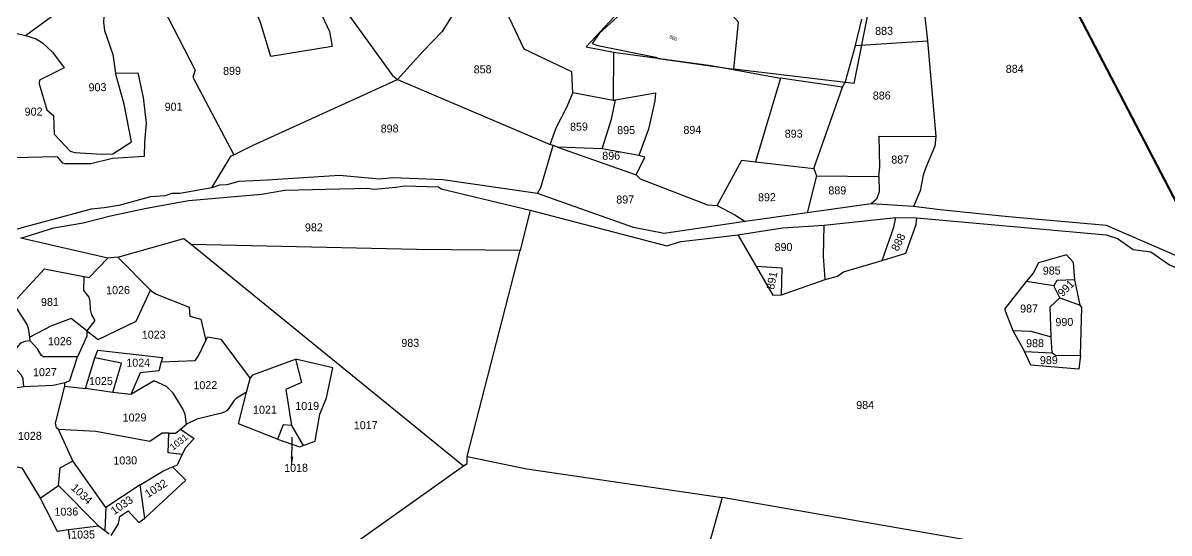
# Model space of a CAD drawing. Header units: metres. Extents: x 257898 to 399530132, y -350263786 to 2185288.
# Drawn here: x 261041 to 262360, y 2178719 to 2179306 of the extents above; entities that cross this region are included whole.
import ezdxf

# ---------------------------------------------------------------- set-up
doc = ezdxf.new("R2010")
doc.units = ezdxf.units.M
for name, color, linetype in [('POLY_PARCEL', 6, 'Continuous'), ('POLY_ROAD', 30, 'Continuous'), ('SYM_ARROW', 1, 'Continuous'), ('TEXT_MAPOUT', 7, 'Continuous'), ('TEXT_PARCEL', 7, 'Continuous'), ('V_BOUND_LINE', 7, 'Continuous')]:
    doc.layers.add(name, color=color, linetype=linetype)
doc.styles.get("Standard").update_dxf_attribs({"font": 'simplex.shx'})
doc.styles.add('TEXT_MAP', font='KRDEV050.TTF', dxfattribs={"height": 1.8})
doc.dimstyles.get("Standard").update_dxf_attribs({"dimtxt": 0.18, "dimasz": 0.18, "dimexe": 0.18, "dimexo": 0.0625, "dimgap": 0.09, "dimtad": 0, "dimtih": 1, "dimtoh": 1, "dimdec": 4, "dimzin": 0, "dimdsep": 46, "dimtxsty": 'Standard', "dimcen": 0.09, "dimadec": 0, "dimazin": 0, "dimtfac": 1, "dimtdec": 4, "dimtofl": 0, "dimtmove": 0, "dimatfit": 3, "dimfxl": 1, "dimtolj": 1, "dimtzin": 0, "dimarcsym": 0})

# ---------------------------------------------------------------- blocks, each defined once
blk = doc.blocks.new('H')
at = {"layer": 'POLY_PARCEL'}
for points in [[(544.87, 1161.5), (583.69, 1177.18), (570.08, 1148.01)], [(544.87, 1161.5), (526.57, 1153.13), (525.8, 1152.54)], [(550.84, 1145.35), (544.87, 1161.5)], [(525.8, 1152.54), (495.72, 1140.77)], [(535.14, 1135.03), (525.8, 1152.54)], [(533.76, 1121.66), (554.79, 1136.44), (554.83, 1137.18), (558.18, 1140.49), (560.05, 1141.7), (563.28, 1144.56), (565.51, 1147.35)], [(550.84, 1145.35), (551.08, 1144.65), (535.87, 1135.93), (535.14, 1135.03)], [(565.51, 1147.35), (550.84, 1145.35)], [(570.08, 1148.01), (565.51, 1147.35)], [(570.08, 1148.01), (571.3, 1148.17), (578.05, 1120.3)], [(495.72, 1140.77), (483.13, 1135.92), (455.96, 1119.03), (462.09, 1108.97), (458.47, 1105.75), (454.37, 1103.46), (452.74, 1102.05), (460.28, 1092.33), (456.97, 1089.6), (455.47, 1088.9), (450.54, 1085.24), (453.44, 1079.84)], [(495.72, 1140.77), (498.8, 1135.49), (508.32, 1140.11), (511.06, 1139.14), (518.5, 1132.8), (524.94, 1127.96)], [(524.94, 1127.96), (535.14, 1135.03)], [(533.76, 1121.66), (524.94, 1127.96)], [(568.46, 1103.01), (557.5, 1121.47), (547.95, 1122.77), (534.36, 1121.24), (533.76, 1121.66)], [(578.05, 1120.3), (571.76, 1115.83), (567.66, 1117.46), (571.95, 1103.17), (568.46, 1103.01)], [(584.29, 1094.45), (578.05, 1120.3)], [(500.51, 1096.73), (509.5, 1099.56), (522.35, 1085.56), (532.17, 1092.77), (535.41, 1091.36), (559.5, 1102.6)], [(568.46, 1103.01), (559.5, 1102.6)], [(559.5, 1102.6), (560.74, 1099.55)], [(560.74, 1099.55), (569.59, 1101.04)], [(560.74, 1099.55), (562.86, 1094.37)], [(569.59, 1101.04), (568.46, 1103.01)], [(576.75, 1088.61), (569.59, 1101.04)], [(499.05, 1092.85), (496.1, 1095.76), (495.48, 1095.98), (494.64, 1095.98), (486.75, 1094.3), (481.99, 1093.51), (479.52, 1092.59), (478.07, 1091.84), (476.7, 1090.78), (476.17, 1090.96), (474.46, 1092.06), (469.09, 1090.25), (456.27, 1083.25), (454.46, 1081.31), (453.44, 1079.84)], [(500.51, 1096.73), (500.9, 1094.13), (501.43, 1089.77), (502.53, 1087.04), (502.89, 1084.97), (502.62, 1083.34), (502, 1081.84), (500.73, 1080.43), (498.52, 1078.49), (492.3, 1074.19)], [(492.3, 1074.19), (494.77, 1081.5), (499.05, 1092.85)], [(499.05, 1092.85), (500.51, 1096.73)], [(552.51, 1080.89), (550.88, 1083.59), (554.19, 1086.85), (562.86, 1094.37)], [(562.86, 1094.37), (565.83, 1087.1), (552.51, 1080.89)], [(576.75, 1088.61), (584.29, 1094.45)], [(589.42, 1074.14), (584.29, 1094.45)], [(573.29, 1085.83), (576.75, 1088.61)], [(453.44, 1079.84), (471.16, 1085.7), (475.14, 1064.61), (477.12, 1062.76), (477.7, 1062.06)], [(552.51, 1080.89), (557.66, 1073.26), (573.29, 1085.83)], [(573.29, 1085.83), (577.9, 1079.12), (579.61, 1074.29), (580.93, 1073.07), (582.93, 1069.95), (589.42, 1074.14)], [(490.58, 1072.56), (492.3, 1074.19)], [(589.42, 1074.14), (599.53, 1032.27), (540.54, 1012.74)], [(477.7, 1062.06), (477.96, 1061.09), (477.83, 1059.46), (477.04, 1055.85), (484.57, 1053.96), (498.52, 1040.37), (499.14, 1058.75), (490.58, 1072.56)], [(490.58, 1072.56), (477.7, 1062.06)]]:
    blk.add_lwpolyline(points, dxfattribs=at)
blk.add_lwpolyline([(540.54, 1012.74), (532.42, 1035.78), (524.13, 1039.2), (523.64, 1038.08), (522.18, 1036.81), (513.12, 1032.91), (504.58, 1036.32), (504, 1034.61), (499.61, 1030.42), (486.38, 1035), (484.58, 1035.44), (469.9, 999.95), (468.88, 993.85), (471.85, 994.2), (501.49, 1001.26), (503.06, 1001.36)], close=True, dxfattribs=at)
at = {"layer": 'TEXT_MAPOUT', "style": 'TEXT_MAP'}
blk.add_text('861iS', height=2.5, rotation=12.28524, dxfattribs=at).set_placement((517.35, 1045.99))
at = {"layer": 'TEXT_PARCEL', "style": 'TEXT_MAP'}
for s, p in [('869', (558.13, 1156.87)), ('868', (536.68, 1144.05)), ('867', (519.53, 1137.99)), ('870', (541.22, 1131.03)), ('871', (562.4, 1128.07)), ('866', (504.67, 1110.03)), ('873', (562.16, 1100.64)), ('872', (574.21, 1100.63)), ('875', (558.36, 1085.99)), ('874', (567.46, 1088.73)), ('864', (480.99, 1079.59)), ('865', (496.31, 1081.79)), ('876', (580.1, 1079.29)), ('863', (487.33, 1057.97)), ('860', (503.45, 1013.21))]:
    blk.add_text(s, height=1.8, dxfattribs=at).set_placement(p)
blk = doc.blocks.new('TEXTARROW')
blk.add_leader([(0, 0), (8.64, 0)], dimstyle='Standard', override={"dimtxt": 2.5, "dimasz": 2.5, "dimexe": 1.25, "dimexo": 0.625, "dimgap": 0.625, "dimtad": 1, "dimtih": 0, "dimtoh": 0, "dimzin": 8, "dimcen": 2.5, "dimtofl": 1})
blk = doc.blocks.new('O')
at = {"layer": 'POLY_PARCEL'}
for points in [[(544.05, 510.43), (544.8, 507.3), (547.66, 500.07), (549.28, 495.28), (551.96, 489.34), (552.51, 485.97), (538.72, 483.84), (536.46, 491.54), (535.36, 494.25), (530.4, 503.81), (529.12, 505.55)], [(544.05, 510.43), (548.43, 504.19), (566.02, 479.26), (567.13, 478.33)], [(586.29, 503.12), (577.28, 489.02), (572.88, 484.61), (567.13, 478.33)], [(606.56, 474.93), (606.35, 479.64), (595.69, 484.87), (587.33, 503.26)], [(623.45, 500.71), (617.11, 492.99), (609.66, 485.23), (615.81, 483.91)], [(483.56, 489.19), (496.53, 498.52)], [(496.53, 498.52), (501.26, 497.24), (501.37, 494.42), (501.19, 491.99), (501.37, 490.16), (503.14, 484.71), (503.76, 480.53)], [(513.32, 497.75), (521.66, 481.01), (521.1, 479.4), (530.09, 461.87)], [(477.03, 490.9), (483.56, 489.19)], [(670.26, 484.83), (671.75, 490.71)], [(685.87, 491.71), (686.42, 485.66)], [(483.56, 489.19), (485.95, 488.46), (487.38, 487.54), (489.62, 485.38), (492.23, 481.82), (486.58, 479.15), (486.5, 478.32), (488.15, 472.49), (489.66, 471.17), (489.8, 466.95), (493.36, 463.08), (494.39, 462.78), (500.41, 462.31), (502.92, 462.42), (507.18, 465.06), (505.56, 473.55), (503.76, 480.53)], [(667.18, 475.45), (667.9, 476.73), (670.26, 484.83)], [(670.26, 484.83), (686.42, 485.66)], [(686.42, 485.66), (688.07, 464.13)], [(615.81, 483.91), (615.56, 473.11)], [(615.81, 483.91), (637.7, 480.66), (653.29, 477.67)], [(503.76, 480.53), (508.72, 480.53), (509.9, 474.98), (510.48, 469.18), (510.04, 464.89), (509.97, 461.71), (502.85, 461.31), (497.93, 460.17), (492.17, 460.24), (491.66, 460.39), (490.54, 461.76), (489.99, 461.83), (480.76, 461.71)], [(530.09, 461.87), (534.34, 463.92), (567.13, 478.33)], [(567.13, 478.33), (601.3, 463.38)], [(653.29, 477.67), (647.47, 458.94)], [(667.18, 475.45), (653.29, 477.67)], [(601.3, 463.38), (602.69, 467.09), (605.19, 471.88), (606.56, 474.93)], [(615.56, 473.11), (606.56, 474.93)], [(616.13, 473.2), (625.1, 474.67), (624.96, 472.92), (623.43, 466.57), (621.25, 460.64)], [(660.53, 457.27), (667.18, 475.45)], [(612.96, 462.21), (615.14, 468.91), (616.13, 473.2)], [(615.56, 473.11), (616.13, 473.2)], [(675.16, 455.3), (675.41, 457.45), (675.34, 464.37), (688.07, 464.13)], [(688.07, 464.13), (687.82, 461.95), (685.71, 457.21), (685.14, 455.51), (684.42, 451.94), (682.88, 448.45)], [(525.07, 454.5), (529.54, 461.61), (530.09, 461.87)], [(598.33, 452.32), (599.11, 453.7), (601.94, 463.13)], [(601.94, 463.13), (601.3, 463.38)], [(602.93, 462.74), (601.94, 463.13)], [(602.93, 462.74), (620.57, 456.32)], [(612.96, 462.21), (602.93, 462.74)], [(621.25, 460.64), (612.96, 462.21)], [(620.57, 456.32), (622.57, 460.21), (621.25, 460.64)], [(638.69, 449.16), (644.4, 459.33), (647.47, 458.94)], [(647.47, 458.94), (660.53, 457.27)], [(620.57, 456.32), (621.47, 455.37), (636.55, 449.34), (638.69, 449.16)], [(660.53, 457.27), (661.12, 455.63)], [(661.12, 455.63), (658.89, 447.28)], [(661.12, 455.63), (675.16, 455.3)], [(675.16, 455.3), (675.16, 451.84), (674.59, 450.2), (673.31, 449.14)], [(596.65, 448.64), (594.27, 439.61)], [(638.69, 449.16), (642.69, 447.01), (644.99, 445.48)], [(675.65, 436.4), (678.36, 443.85), (678.84, 446.03)], [(501.54, 438.96), (482.04, 443.68)], [(662.8, 432.26), (662.46, 437.48), (662.75, 444.48)], [(675.65, 436.4), (681.05, 437.94), (683.4, 444.42), (683.57, 445.91)], [(503.79, 439.17), (518.69, 443.19), (520.34, 441.82)], [(594.27, 439.61), (570.99, 440.05), (520.34, 441.82)], [(520.34, 441.82), (581, 391.29)], [(643.3, 442.53), (647.32, 435.38)], [(496.11, 434.89), (497.29, 434.65), (501.54, 438.96)], [(503.79, 439.17), (501.54, 438.96)], [(511.03, 431.62), (503.79, 439.17)], [(581.81, 393.43), (594.27, 439.61)], [(480.14, 429.11), (487.27, 436.72), (496.11, 434.89)], [(662.8, 432.26), (665.56, 432.95), (666.94, 433.93), (675.65, 436.4)], [(718.96, 431.53), (718.71, 435.42), (717.11, 437.15), (710.85, 435.47), (709.58, 433.11), (707.99, 431.28)], [(496.11, 434.89), (495.99, 431.69), (497.15, 430.18), (497.36, 429.23), (497.4, 427.41), (497.68, 426.25), (498.42, 424.95), (496.59, 422.63)], [(652.94, 428.94), (653.17, 434.96), (647.32, 435.38)], [(647.32, 435.38), (650.98, 428.88), (652.94, 428.94)], [(496.59, 422.63), (499.15, 420.67), (507.73, 424.7), (511.03, 431.62)], [(511.03, 431.62), (512.14, 430.77), (519.66, 427.68), (519.8, 425.65), (522.29, 424.95), (523.34, 420.19)], [(652.94, 428.94), (662.8, 432.26)], [(707.99, 431.28), (703.06, 425.15), (704.87, 420.31)], [(714.25, 430.27), (707.99, 431.28)], [(718.96, 431.53), (714.88, 431.45), (714.25, 430.27)], [(720.1, 425.81), (718.96, 431.53)], [(483.74, 421.37), (483.52, 423.43), (483.13, 424.41), (480.14, 429.11)], [(715.56, 427.5), (714.25, 430.27)], [(496.59, 422.63), (493.11, 425.48), (488.54, 423.76), (483.74, 421.37)], [(713.5, 418.76), (713.33, 425.52), (715.56, 427.5)], [(715.56, 427.5), (720.1, 425.81)], [(720.01, 414.61), (720.48, 425.31), (720.1, 425.81)], [(483.83, 420.55), (482.6, 420.39), (481.68, 420.04), (480.21, 418.39), (479.89, 417.72), (479.72, 416.25), (479.79, 415.3), (480.07, 414.74), (481.75, 412.91), (482.07, 412.07), (482.25, 410.23)], [(483.83, 420.55), (483.74, 421.37)], [(494.47, 416.81), (487.27, 416.88), (486.74, 416.95), (486.25, 417.3), (485.44, 418.74), (483.83, 420.55)], [(496.59, 422.63), (496.59, 421.46), (494.47, 416.81)], [(523.34, 420.19), (523.74, 421.01), (526.72, 420.45), (533.23, 411.5)], [(704.87, 420.31), (708.91, 420.14), (713.5, 418.76)], [(704.87, 420.31), (707.44, 415.54)], [(498.32, 416.55), (499.05, 418.26), (513.53, 416.43), (513.26, 415.48)], [(513.26, 415.48), (520.88, 415.7), (521.67, 416.73), (523.34, 420.19)], [(713.7, 415.2), (713.5, 418.76)], [(491.49, 411.02), (492.64, 411.55), (494.47, 416.81)], [(496.13, 409.67), (498.32, 416.55)], [(502.3, 408.68), (504.33, 415.28), (498.32, 416.55)], [(513.26, 415.48), (512.69, 413.45), (508.47, 413.03), (506.3, 408.24)], [(533.23, 411.5), (533.83, 412.32), (543.46, 415.76)], [(543.46, 415.76), (544.76, 410.46), (541.21, 408.94), (542.37, 400.86)], [(544.96, 396.3), (547.69, 397.21), (548.79, 403.31), (550.34, 406.97), (551.81, 413.66), (543.46, 415.76)], [(720.01, 414.61), (719.64, 411.42), (708.82, 412.47), (707.44, 415.54)], [(707.44, 415.54), (713.7, 415.2)], [(713.7, 415.2), (714.55, 414.57), (720.01, 414.61)], [(482.25, 410.23), (480.32, 409.92), (479.9, 409.25), (479.58, 408.02), (479.58, 407.11), (480, 404.02), (479.9, 403.42), (479.44, 402.27), (478.91, 401.88), (476.92, 401.18)], [(491.49, 411.02), (488.89, 410.44), (482.25, 410.23)], [(489.97, 400.56), (489.56, 400.93), (489.31, 401.95), (491.52, 410.23)], [(491.52, 410.23), (491.49, 411.02)], [(491.52, 410.23), (496.13, 409.67)], [(518.79, 401.36), (518.48, 403.57), (517.99, 404.87), (515.88, 408.38), (514.38, 409.89), (511.61, 411.26), (506.3, 408.24)], [(532.37, 408.47), (533.23, 411.5)], [(502.3, 408.68), (496.13, 409.67)], [(506.3, 408.24), (502.3, 408.68)], [(532.37, 408.47), (530.11, 407.15), (529.47, 406.52), (528.14, 404.48), (527.65, 404.16), (526.66, 403.78), (521.15, 402.51), (518.79, 401.36)], [(539.17, 397.77), (530.44, 401.32), (530.44, 401.32), (532.37, 408.47)], [(514.79, 399.4), (513.31, 399.4), (510.5, 397.58), (498.39, 399.96), (489.97, 400.56)], [(493.1, 393.43), (489.97, 400.56)], [(514.79, 399.4), (516.29, 399.43), (517.42, 400.3)], [(517.42, 400.3), (518.79, 401.36)], [(517.42, 400.3), (520.44, 398.17), (518.4, 396.03), (517.73, 394.56)], [(542.37, 400.86), (540.51, 401), (539.17, 397.77)], [(542.37, 400.86), (544.96, 396.3)], [(517.73, 394.56), (514.61, 395.02), (514.79, 399.4)], [(539.17, 397.77), (544.15, 396.03), (544.96, 396.3)], [(515.52, 391.81), (516.65, 392.28), (517.73, 394.56)], [(477.77, 392.91), (481.63, 391.99), (485.67, 385.14)], [(489.85, 387.91), (490.25, 391.92), (493.1, 393.43)], [(500.41, 382.86), (493.1, 393.43)], [(581, 391.29), (581.81, 391.85), (581.81, 393.43)], [(581.81, 393.43), (595.22, 390.45), (639.08, 383.49)], [(508.21, 387.91), (513.35, 390.91), (515.52, 391.81)], [(515.52, 391.81), (518.5, 388.84), (509.19, 380.39)], [(541.45, 363.84), (581, 391.29)], [(485.67, 385.14), (489.85, 387.91)], [(498.73, 378.79), (489.85, 387.91)], [(508.21, 387.91), (500.41, 382.86)], [(509.19, 380.39), (508.21, 387.91)], [(485.67, 385.14), (489.39, 377.7), (491.99, 378)], [(500.41, 382.86), (500.17, 377.67)], [(501.57, 376.58), (503.19, 379.17), (503.54, 380.79), (505.43, 382.05), (507.82, 379.42), (509.19, 380.39)], [(639.08, 383.49), (623.97, 332.08)], [(697.13, 372.74), (639.08, 383.49)], [(491.99, 378), (498.73, 378.79)], [(492.35, 374.77), (491.99, 378)], [(498.73, 378.79), (500.17, 377.67)], [(500.17, 377.67), (501.07, 376.97)]]:
    blk.add_lwpolyline(points, dxfattribs=at)
at = {"layer": 'POLY_ROAD'}
for points in [[(598.33, 452.32), (577.04, 455.66), (565.85, 456.26), (562.82, 455.97), (553.84, 456.92), (537.67, 456.04), (531.17, 455.85), (528.46, 455.09), (526.85, 455.09), (525.07, 454.5)], [(525.07, 454.5), (517.89, 453.31), (516.09, 453.31), (514.57, 452.84), (511.29, 452.65), (504.15, 450.77), (500.82, 450.3), (497.88, 450.02), (482.23, 446.01), (479.34, 445.1), (476.61, 443.79)], [(482.04, 443.68), (489.45, 445.91), (496.1, 446.96), (502.22, 448.47), (510.32, 450.11), (519.91, 451.72), (536.27, 452.89), (541.54, 453.79), (560.13, 454), (561.6, 453.76), (566.5, 454.14), (568.44, 454.43), (576.04, 454.14), (576.7, 453.62), (596.65, 448.64)], [(644.99, 445.48), (626.73, 443.06), (619.82, 444.46), (598.33, 452.32)], [(596.65, 448.64), (627.28, 440.24), (630.46, 441.19), (636.35, 441.81), (643.3, 442.53)], [(673.31, 449.14), (658.89, 447.28)], [(682.88, 448.45), (673.31, 449.14)], [(658.89, 447.28), (644.99, 445.48)], [(662.75, 444.48), (678.84, 446.03)], [(678.84, 446.03), (683.57, 445.91)], [(749.92, 433.06), (726.23, 443.66), (704.23, 445.86), (688.82, 447.64), (682.88, 448.45)], [(643.3, 442.53), (653.37, 443.97), (662.75, 444.48)], [(683.57, 445.91), (726.12, 441.55), (728.68, 440.69), (732.19, 438.18), (736.09, 437.61), (740.29, 434.69), (746.51, 431.89), (751.32, 430.53)]]:
    blk.add_lwpolyline(points, dxfattribs=at)
at = {"layer": 'V_BOUND_LINE', "const_width": 0.5}
blk.add_lwpolyline([(749.92, 433.06), (749.65, 433.55), (714.13, 503.69), (697.16, 538.03)], dxfattribs=at)
at = {"layer": 'SYM_ARROW', "xscale": 0.722864775151753, "yscale": 0.722864775151753, "zscale": 0.722864775151753, "rotation": 89.02822415068171}
blk.add_blockref('TEXTARROW', (542.38, 391.97), dxfattribs=at)
at = {"layer": 'TEXT_PARCEL', "style": 'TEXT_MAP'}
for s, p in [('883', (674.69, 487.13)), ('899', (527.93, 479.84)), ('858', (584.3, 479.53)), ('884', (703.98, 478.25)), ('903', (497.63, 476.51)), ('886', (674, 472.59)), ('902', (483.2, 471.19)), ('901', (514.7, 471.93)), ('898', (563.23, 466.46)), ('859', (605.82, 466.38)), ('895', (616.42, 465.48)), ('894', (631.31, 465.37)), ('893', (654.09, 464.25)), ('896', (612.99, 459.76)), ('887', (677.99, 458.15)), ('897', (616.03, 449.88)), ('892', (647.92, 450.02)), ('889', (663.76, 451.37)), ('982', (545.93, 444.42)), ('890', (651.51, 438.77)), ('985', (711.77, 432.78)), ('1026', (501.05, 430.82)), ('981', (486.38, 428.35)), ('987', (706.58, 424.32)), ('990', (714.48, 421.18)), ('1026', (487.83, 419.48)), ('1023', (508.96, 420.71)), ('983', (567.32, 418.2)), ('988', (707.83, 416.5)), ('1024', (505.41, 414.45)), ('1027', (484.39, 412.57)), ('989', (710.89, 412.65)), ('1025', (496.96, 410.42)), ('1022', (520.44, 409.23)), ('1021', (533.79, 403.54)), ('1019', (543.3, 404.29)), ('984', (669.46, 403.05)), ('1029', (504.43, 402.13)), ('1028', (480.84, 398.27)), ('1017', (556.41, 399.8)), ('1030', (502.23, 392.5)), ('1018', (540.63, 390.38)), ('1036', (488.85, 381.14)), ('1035', (492.55, 375.94))]:
    blk.add_text(s, height=1.8, dxfattribs=at).set_placement(p)
for s, height, rotation, p in [('888', 1.8, 63.4168, (679.25, 438.28)), ('891', 1.8, 77.8959, (651.26, 430.03)), ('991', 1.8, 44.9774, (716.15, 427.63)), ('1031', 1.5, 37.7538, (515.69, 395.44)), ('1034', 1.8, 316.1459, (492.5, 387.19)), ('1032', 1.8, 31.4094, (509.92, 384.87)), ('1033', 1.8, 33.6692, (502.28, 381.11))]:
    blk.add_text(s, height=height, rotation=rotation, dxfattribs=at).set_placement(p)
blk = doc.blocks.new('GFGTRTRTRGH')
for name, p, xscale, yscale, zscale, rotation in [('O', (258655.3, 2176782.7), 5.070873536718158, 5.070873536718158, 5.070873536718158, 0.9981203398370994), ('H', (259846.6, 2177734.5), 2.215174322674854, 2.215174322674854, 2.215174322674854, 335.2938715810827)]:
    blk.add_blockref(name, p, dxfattribs=dict(xscale=xscale, yscale=yscale, zscale=zscale, rotation=rotation))

msp = doc.modelspace()

# ---------------------------------------------------------------- block references
at = {"xscale": 1.009166629877925, "yscale": 1.009166629877925, "zscale": 1.009166629877925, "rotation": 359.6664872024878}
msp.add_blockref('GFGTRTRTRGH', (-15210.2, -18420.6), dxfattribs=at)

doc.saveas('drawing.dxf')
